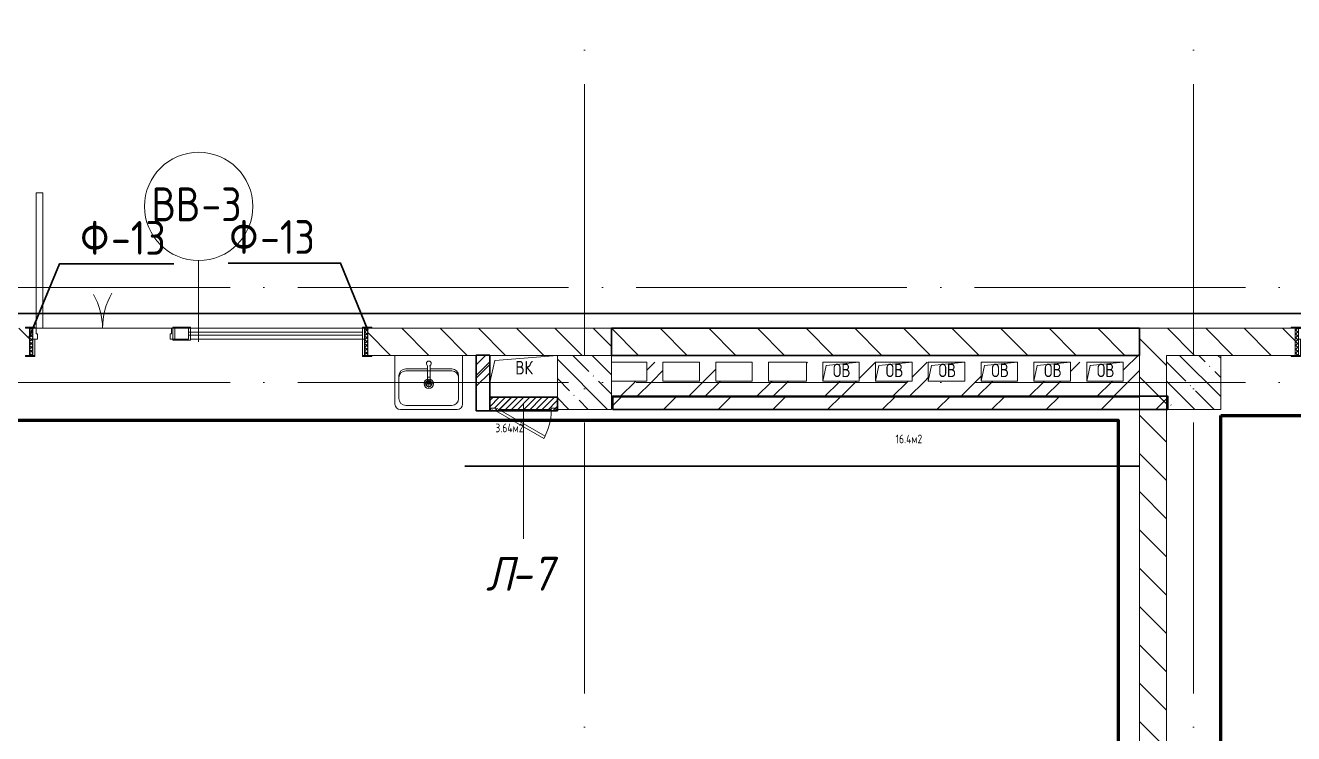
# Model space of a CAD drawing. Header units: millimetres. Extents: x -592259 to 288321, y -552984 to 293768.
# Drawn here: x 33732 to 43100, y -210861 to -205629 of the extents above; entities that cross this region are included whole.
import ezdxf

# ---------------------------------------------------------------- set-up
doc = ezdxf.new("R2010")
doc.units = ezdxf.units.MM
doc.linetypes.add('ADSK_Линия сетки', pattern=[2500, 2000, -250, 0, -250])
for name, color, linetype, lineweight in [('0) блоки', 6, 'Continuous', 30), ('0.3) ПГП 6 вып', 4, 'Continuous', 30), ('2)Фархверки', 40, 'Continuous', 30), ('4) Штукатурка', 6, 'Continuous', 30), ('4.6) Швы', 6, 'Continuous', 30), ('4.7) Штук. 6 вып.', 6, 'Continuous', 30), ('6.1) Шпаклевка 5 вып.', 160, 'Continuous', 60), ('A-DETL-GENF-OTLN', 250, 'Continuous', 5), ('A-DOOR-____-IDEN', 250, 'Continuous', 9), ('A-DOOR-____-MCUT', 250, 'Continuous', 5), ('A-DOOR-____-OTLN', 250, 'Continuous', 5), ('A-DOOR-FRAM-MCUT', 250, 'Continuous', 5), ('A-DOOR-FRAM-OTLN', 250, 'Continuous', 5), ('A-DOOR-GLAZ-MCUT', 250, 'Continuous', 5), ('A-FLOR-____-OTLN', 250, 'Continuous', 9), ('A-GENM-____-MCUT', 250, 'Continuous', 25), ('A-GENM-____-OTLN', 250, 'Continuous', 9), ('A-GLAZ-____-OTLN', 250, 'Continuous', 5), ('A-WALL-____-MCUT', 250, 'Continuous', 13), ('A-WALL-____-PATT', 250, 'Continuous', 13), ('P-SANR-FIXT-OTLN', 250, 'Continuous', 9), ('S-COLS-____-MCUT', 250, 'Continuous', 25), ('S-COLS-____-OTLN', 250, 'Continuous', 9), ('S-GRID-____-OTLN', 250, 'Continuous', 9)]:
    doc.layers.add(name, color=color, linetype=linetype, lineweight=lineweight)
doc.styles.add('GOST Common_1', font='', dxfattribs={"width": 0.9, "height": 250})
doc.styles.add('ISOCPEUR', font='isocpeur.ttf', dxfattribs={"width": 0.8, "height": 100})
doc.styles.add('ISOCPEUR_I', font='isocpeui.ttf', dxfattribs={"width": 0.9, "height": 12.5})
doc.styles.add('А3', font='ГОСТ тип А.ttf')
doc.styles.get('GOST Common_1').set_extended_font_data('GOST Common')
pattern_1 = [(135, (-3188.22, -259241.39), (-141.42136, -141.42136), [])]
pattern_2 = [(45, (-3188.22, -259241.4), (-251.4472, 251.4472), []), (45, (-3188.22, -258860.4), (-251.4472, 251.4472), [])]

# ---------------------------------------------------------------- blocks, each defined once
blk = doc.blocks.new('Раковина_АИ_3D_Рен_МГН_Santek Neo 50 - Раковина 500x400x170-V24-АР1_Маркировочный план 3 этажа')
at = {"layer": 'P-SANR-FIXT-OTLN', "lineweight": 5}
for p, q in [((-250, 25), (-250, -335)), ((250, -335), (250, 25)), ((-170, -75), (-10, -75)), ((-170, -89.7), (170, -89.7)), ((-10, -167), (-10, -50.2)), ((10, -50.2), (10, -167)), ((10, -75), (170, -75)), ((-220, -295), (-220, -125)), ((-220, -295), (-220, -139.7)), ((35, -185), (-35, -185)), ((-10, -167), (10, -167)), ((-5.9, -137), (-7, -137)), ((-7, -137), (-7, -137)), ((-5.9, -137), (5.9, -137)), ((0, -150), (0, -220)), ((7, -137), (5.9, -137)), ((7, -137), (7, -137)), ((220, -125), (220, -295)), ((220, -139.7), (220, -295)), ((170, -345), (-170, -345)), ((170, -345), (-170, -345)), ((-210, -375), (210, -375))]:
    blk.add_line(p, q, dxfattribs=at)
for centre, radius, start, end in [((-170, -125), 50, 90, 180), ((-170, -139.7), 50, 90, 180), ((0, -35), 18, 360, 180), ((0, -35), 18, 180, 250.80897), ((0, -35), 18, 289.19103, 360), ((0, -35), 18, 295.19321, 300), ((0, -35), 18, 309.99941, 315), ((0, -35), 18, 324.99969, 330), ((170, -125), 50, 0, 90), ((170, -139.7), 50, 0, 90), ((0, -185), 35, 0, 180), ((0, -185), 35, 106.67272, 180), ((0, -185), 35, 180, 0), ((0, -185), 35, 180, 360), ((0, -185), 23, 360, 180), ((0, -185), 23, 115.32987, 180), ((0, -185), 23, 180, 360), ((0, -185), 23, 180, 360), ((0, -185), 23, 360, 64.67013), ((0, -185), 35, 0, 73.32728), ((-210, -335), 40, 180, 270), ((-170, -295), 50, 180, 270), ((-170, -295), 50, 180, 270), ((170, -295), 50, 270, 0), ((170, -295), 50, 270, 0), ((210, -335), 40, 270, 0)]:
    blk.add_arc(centre, radius, start, end, dxfattribs=at)
for points in [[(-6.2, -51.9), (-6.1, -51.9), (-6, -52), (-5.9, -52)], [(5.9, -52), (6, -52), (6.1, -51.9), (6.2, -51.9)]]:
    blk.add_open_spline(points, degree=3, dxfattribs=at)
blk = doc.blocks.new('Сифон Orio для МГН - Сифон бутылочный-18345292-АР1_Маркировочный план 3 этажа')
at = {"layer": 'P-SANR-FIXT-OTLN', "lineweight": 5}
for start, end in [(90, 233.74325), (165, 233.74325), (165, 233.74325), (165, 180), (105, 135), (105, 135), (306.25675, 90), (345, 75), (345, 75), (45, 75), (345, 15), (195, 233.74325), (306.25675, 315), (306.25675, 315), (306.25675, 315)]:
    blk.add_arc((0, 0), 16, start, end, dxfattribs=at)
blk = doc.blocks.new('Дверь_СКБ_2Ст_Фрамуга2 - Н_ВВ-3_2500x2600h_Учебные помещения_Фрамуга слева-42054644-АР1_Маркировочный план 3 этажа')
at = {"layer": 'A-DOOR-____-OTLN'}
h = blk.add_hatch(dxfattribs=at)
h.set_pattern_fill('FP_12', color=256, style=0, pattern_type=2)
h.set_pattern_definition([(135, (1051.41, 164.685), (-14.1421, -14.1421), []), (225, (1051.41, 164.685), (14.1421, -14.1421), [])])
h.paths.add_polyline_path([(1237.5, -100), (1262.5, -100), (1262.5, 100), (1237.5, 100), (1237.5, 98)])
at = {"layer": 'A-DOOR-FRAM-OTLN'}
h = blk.add_hatch(dxfattribs=at)
h.set_pattern_fill('FP_13', color=256, style=0, pattern_type=2)
h.set_pattern_definition([(45, (-1071.384, 164.685), (-14.1421, 14.1421), []), (135, (-1071.384, 164.685), (-14.1421, -14.1421), [])])
h.paths.add_polyline_path([(-1212.5, -100), (-1212.5, 100), (-1237.5, 100), (-1237.5, -100)])
at = {"layer": 'A-DOOR-____-MCUT'}
for p, q in [((-1187.5, 1100), (-1187.5, 100)), ((-1137.5, 1100), (-1187.5, 1100)), ((-1137.5, 100), (-1137.5, 1100)), ((-1187.5, 100), (-1137.5, 100))]:
    blk.add_line(p, q, dxfattribs=at)
at = {"layer": 'A-DOOR-____-OTLN'}
for centre, radius, start, end in [((-1197.5, 100), 500, 360, 30), ((-177.5, 100), 520, 150, 180)]:
    blk.add_arc(centre, radius, start, end, dxfattribs=at)
at = {"layer": 'A-DOOR-FRAM-MCUT'}
for p, q in [((-1197.5, 108), (-1267.5, 108)), ((-1267.5, 108), (-1267.5, 100)), ((-1267.5, 100), (-1197.5, 100)), ((-1212.5, 100), (-1237.5, 100)), ((-1237.5, 100), (-1237.5, -100)), ((-1187.5, 100), (-1212.5, 100)), ((-1212.5, 100), (-1212.5, 20)), ((-1212.5, -100), (-1212.5, 100)), ((-1197.5, 100), (-1197.5, 108)), ((-1187.5, 60), (-1187.5, 100)), ((-187.5, 100), (-187.5, 60)), ((-162.5, 100), (-187.5, 100)), ((-177.5, 108), (-177.5, 100)), ((-107.5, 108), (-177.5, 108)), ((-177.5, 100), (-177.5, 20)), ((-62.5, 100), (-162.5, 100)), ((-162.5, 20), (-162.5, 100)), ((-162.5, 20), (-162.5, 100)), ((-117.5, 108), (-117.5, 100)), ((-47.5, 108), (-117.5, 108)), ((-107.5, 100), (-107.5, 108)), ((-62.5, 100), (-62.5, 20)), ((-47.5, 100), (-47.5, 108)), ((-47.5, 100), (-47.5, 20)), ((-47.5, 100), (1237.5, 100)), ((1292.5, 108), (1222.5, 108)), ((1222.5, 108), (1222.5, 100)), ((1222.5, 100), (1222.5, 20)), ((1222.5, 100), (1292.5, 100)), ((1237.5, 100), (1237.5, 20)), ((1262.5, 100), (1237.5, 100)), ((1237.5, 100), (1237.5, -100)), ((1262.5, -100), (1262.5, 100)), ((1292.5, 100), (1292.5, 108)), ((-1212.5, 20), (-1177.5, 20)), ((-1197.5, 20), (-1212.5, 20)), ((-1212.5, 20), (-1212.5, -100)), ((-1197.5, -100), (-1197.5, 20)), ((-1177.5, 60), (-1187.5, 60)), ((-1177.5, 20), (-1177.5, 60)), ((-187.5, 60), (-197.5, 60)), ((-197.5, 60), (-197.5, 20)), ((-197.5, 20), (-162.5, 20)), ((-177.5, 12), (-177.5, 20)), ((-107.5, 12), (-177.5, 12)), ((-62.5, 20), (-162.5, 20)), ((-117.5, 20), (-117.5, 12)), ((-117.5, 12), (-47.5, 12)), ((-107.5, 20), (-107.5, 12)), ((-47.5, 12), (-47.5, 20)), ((1237.5, 20), (-47.5, 20)), ((1237.5, 20), (1222.5, 20)), ((1222.5, 20), (1222.5, -100)), ((1237.5, -100), (1237.5, 20)), ((-1197.5, -100), (-1267.5, -100)), ((-1267.5, -100), (-1267.5, -108)), ((-1267.5, -108), (-1197.5, -108)), ((-1237.5, -100), (-1212.5, -100)), ((-1212.5, -100), (-1197.5, -100)), ((-1197.5, -108), (-1197.5, -100)), ((1222.5, -100), (1237.5, -100)), ((1292.5, -100), (1222.5, -100)), ((1222.5, -100), (1222.5, -108)), ((1222.5, -108), (1292.5, -108)), ((1237.5, -100), (1262.5, -100)), ((1292.5, -108), (1292.5, -100))]:
    blk.add_line(p, q, dxfattribs=at)
at = {"layer": 'A-DOOR-GLAZ-MCUT'}
for p, q in [((1222.5, 70), (-62.5, 70)), ((1222.5, 50), (-62.5, 50))]:
    blk.add_line(p, q, dxfattribs=at)
blk = doc.blocks.new('Дверь_СКБ_1Ст_Внутренняя - Д-8_2п_1100x2100h_Кабинет директора_ Канцелярия_ Бухгалтерия_ Кабинеты заместителей директора_ Кабинет организатора внеклассной и внешкольной-41904973-АР1_Маркировочный план 3 этажа')
at = {"layer": 'A-DOOR-____-OTLN'}
h = blk.add_hatch(dxfattribs=at)
h.set_pattern_fill('FP_3', color=256, style=0, pattern_type=2)
h.set_pattern_definition([(135, (1751.41, 164.685), (-14.14214, -14.14214), []), (225, (1751.41, 164.685), (14.14214, -14.14214), [])])
h.paths.add_polyline_path([(537.5, -100), (562.5, -100), (562.5, 100), (537.5, 100), (537.5, 95.5)])
at = {"layer": 'A-DOOR-FRAM-OTLN'}
h = blk.add_hatch(dxfattribs=at)
h.set_pattern_fill('FP_4', color=256, style=0, pattern_type=2)
h.set_pattern_definition([(45, (-371.384, 164.685), (-14.1421, 14.1421), []), (135, (-371.384, 164.685), (-14.1421, -14.1421), [])])
h.paths.add_polyline_path([(-537.5, -100), (-512.5, -100), (-512.5, 100), (-537.5, 100)])
at = {"layer": 'A-DOOR-____-MCUT'}
for p, q in [((-487.5, 1100), (-487.5, 100)), ((-447.5, 1100), (-487.5, 1100)), ((-447.5, 100), (-447.5, 1100)), ((-487.5, 100), (-447.5, 100))]:
    blk.add_line(p, q, dxfattribs=at)
at = {"layer": 'A-DOOR-____-OTLN'}
blk.add_arc((-487.5, 100), 1000, 360, 90, dxfattribs=at)
at = {"layer": 'A-DOOR-FRAM-MCUT'}
for p, q in [((-497.5, 108), (-567.5, 108)), ((-567.5, 108), (-567.5, 100)), ((-567.5, 100), (-497.5, 100)), ((-512.5, 100), (-537.5, 100)), ((-537.5, 100), (-537.5, -100)), ((-487.5, 100), (-512.5, 100)), ((-512.5, 100), (-512.5, 20)), ((-512.5, -100), (-512.5, 100)), ((-497.5, 100), (-512.5, 100)), ((-512.5, 100), (-512.5, 99)), ((-512.5, 99), (-497.5, 99)), ((-497.5, 100), (-497.5, 108)), ((-497.5, 99), (-497.5, 100)), ((-487.5, 60), (-487.5, 100)), ((512.5, 100), (512.5, 60)), ((537.5, 100), (512.5, 100)), ((592.5, 108), (522.5, 108)), ((522.5, 108), (522.5, 100)), ((537.5, 100), (522.5, 100)), ((522.5, 100), (522.5, 99)), ((522.5, 100), (592.5, 100)), ((522.5, 99), (537.5, 99)), ((537.5, 20), (537.5, 100)), ((562.5, 100), (537.5, 100)), ((537.5, 100), (537.5, -100)), ((537.5, 99), (537.5, 100)), ((562.5, -100), (562.5, 100)), ((592.5, 100), (592.5, 108)), ((-512.5, 20), (-477.5, 20)), ((-497.5, 20), (-512.5, 20)), ((-512.5, 20), (-512.5, -100)), ((-497.5, -100), (-497.5, 20)), ((-477.5, 60), (-487.5, 60)), ((-477.5, 20), (-477.5, 60)), ((512.5, 60), (502.5, 60)), ((502.5, 60), (502.5, 20)), ((502.5, 20), (537.5, 20)), ((537.5, 20), (522.5, 20)), ((522.5, 20), (522.5, -100)), ((537.5, -100), (537.5, 20)), ((-497.5, -100), (-567.5, -100)), ((-567.5, -100), (-567.5, -108)), ((-567.5, -108), (-497.5, -108)), ((-537.5, -100), (-512.5, -100)), ((-512.5, -100), (-497.5, -100)), ((-497.5, -108), (-497.5, -100)), ((522.5, -100), (537.5, -100)), ((592.5, -100), (522.5, -100)), ((522.5, -100), (522.5, -108)), ((522.5, -108), (592.5, -108)), ((537.5, -100), (562.5, -100)), ((592.5, -108), (592.5, -100))]:
    blk.add_line(p, q, dxfattribs=at)
blk = doc.blocks.new('_Wn_-As_OpeningMEP_floor__Rectangular - _Wn_-As_OpeningMEP_floor__Rectangular-32466847-АР1_Маркировочный план 3 этажа')
at = {"layer": 'A-DETL-GENF-OTLN', "lineweight": 5}
for p, q in [((-250, -50), (-212.2, 112.2)), ((-212.2, 112.2), (250, 150))]:
    blk.add_line(p, q, dxfattribs=at)
blk = doc.blocks.new('_Wn_-As_OpeningMEP_floor__Rectangular - _Wn_-As_OpeningMEP_floor__Rectangular-32466859-АР1_Маркировочный план 3 этажа')
at = {"layer": 'A-DETL-GENF-OTLN', "lineweight": 5}
for p, q in [((-135, -20), (-110.5, 95.5)), ((-110.5, 95.5), (135, 120))]:
    blk.add_line(p, q, dxfattribs=at)
blk = doc.blocks.new('BSC_Колонна _Прямоугольная - 400x400-V56-АР1_Маркировочный план 3 этажа')
at = {"layer": 'S-COLS-____-OTLN', "lineweight": 5}
h = blk.add_hatch(dxfattribs=at)
h.set_pattern_fill('FP_30', color=256, style=0, pattern_type=2)
h.set_pattern_definition([(135, (-41049.98, -50975), (-142.5619, -142.5619), []), (135, (-40907.42, -50975), (-142.5619, -142.5619), [252.016, -50.403, 3.353, -47.05])])
h.paths.add_polyline_path([(62.5, -200), (200, -200), (200, 200), (-200, 200), (-200, -200)])
at = {"layer": 'S-COLS-____-MCUT', "lineweight": 5}
for p, q in [((200, 200), (-200, 200)), ((-200, 200), (-200, -200)), ((200, -200), (200, 200)), ((-200, -200), (200, -200))]:
    blk.add_line(p, q, dxfattribs=at)
blk = doc.blocks.new('BSC_Колонна _Прямоугольная - 400x400-V57-АР1_Маркировочный план 3 этажа')
at = {"layer": 'S-COLS-____-OTLN', "lineweight": 5}
h = blk.add_hatch(dxfattribs=at)
h.set_pattern_fill('FP_31', color=256, style=0, pattern_type=2)
h.set_pattern_definition([(135, (-45549.98, -50975), (-142.5619, -142.5619), []), (135, (-45407.42, -50975), (-142.5619, -142.5619), [252.016, -50.403, 3.353, -47.05])])
h.paths.add_polyline_path([(-200, -200), (200, -200), (200, 200), (-200, 200), (-200, -200)])
at = {"layer": 'S-COLS-____-MCUT', "lineweight": 5}
for p, q in [((200, 200), (-200, 200)), ((-200, 200), (-200, -200)), ((200, -200), (200, 200)), ((-200, -200), (200, -200))]:
    blk.add_line(p, q, dxfattribs=at)
blk = doc.blocks.new('АР_Люк - ЛРС_ВК_500х400_наружный_NCS S 1000-N-V84-АР1_Маркировочный план 3 этажа')
at = {"layer": 'A-DOOR-____-OTLN'}
h = blk.add_hatch(dxfattribs=at)
h.set_pattern_fill('FP_54', color=256, style=0, pattern_type=2)
h.set_pattern_definition([(45, (125, 0), (-22.6274, 22.6274), [])])
h.paths.add_polyline_path([(339.4, 43), (365, 43), (365, 30), (330, 30), (330, 41.1)])
h.paths.add_polyline_path([(249.4, 50), (-80, 50), (-80, 30), (-115, 30), (-115, 50), (-125, 50), (-124.1, -50), (375, -49.4), (374.4, 50), (365, 50), (365, 48.1), (339.4, 43), (330, 43), (330, 50), (320, 32.7), (290, 50)])
at = {"layer": 'A-DETL-GENF-OTLN', "lineweight": 5}
for p, q in [((375, 50), (-125, 50)), ((-125, 50), (-125, -50)), ((375, -50), (375, 50)), ((-125, -50), (375, -50))]:
    blk.add_line(p, q, dxfattribs=at)
at = {"layer": 'A-DOOR-____-MCUT', "lineweight": 5}
for p, q in [((-25.1, 255), (-35.1, 237.7)), ((-35.1, 237.7), (320, 32.7)), ((330, 50), (-25.1, 255)), ((-80, 50), (-115, 50)), ((-115, 50), (-115, 30)), ((-115, 30), (-80, 30)), ((-80, 30), (-80, 50)), ((320, 32.7), (330, 50)), ((365, 50), (330, 50)), ((330, 50), (330, 30)), ((330, 30), (365, 30)), ((365, 30), (365, 50))]:
    blk.add_line(p, q, dxfattribs=at)
blk.add_arc((330, 50), 410, 150, 180, dxfattribs=at)
at = {"layer": 'A-DOOR-____-OTLN'}
blk.add_line((330, 50), (-25.1, 255), dxfattribs=at)
blk = doc.blocks.new('ASML_АР_Отделка Люка - ВО Отделка люков_Грунтовка 0_Шпатлевка 0_Окраска 0_0-42722003-АР1_Маркировочный план 3 этажа')
at = {"layer": 'A-GENM-____-MCUT', "lineweight": 5}
for p, q in [((-240, 3), (-250, 3)), ((-250, 3), (-250, 0)), ((177.1, 3), (-205, 3)), ((205, 3), (201, 3)), ((250, 3), (240, 3)), ((250, 0), (250, 3)), ((-250, 0), (-240, 0)), ((-205, 0), (182.3, 0)), ((199.2, 0), (205, 0)), ((240, 0), (250, 0))]:
    blk.add_line(p, q, dxfattribs=at)
blk = doc.blocks.new('ADSK_Марка_Дверь - Типоразмер_ADSK_Марка-30565456-АР1_Маркировочный план 3 этажа')
at = {"layer": 'A-DOOR-____-IDEN'}
blk.add_circle((0, 0), 4, dxfattribs=at)

msp = doc.modelspace()

# ---------------------------------------------------------------- hatches: boundary and pattern name
at = {"layer": '0) блоки'}
h = msp.add_hatch(dxfattribs=at)
h.set_pattern_fill('ANSI31', color=256, scale=80, angle=90)
h.set_pattern_definition([(135, (38061.75, -207866.4), (-179.605, -179.605), [])])
h.paths.add_polyline_path([(41961.7763, -208066.3886), (38061.7544, -208066.3886), (38061.7544, -207866.3886), (41961.7763, -207866.3886)])
at = {"layer": '0.3) ПГП 6 вып'}
h = msp.add_hatch(dxfattribs=at)
h.set_pattern_fill('ANSI31', color=4, scale=90)
h.paths.add_polyline_path([(37061.7763, -208475.3892), (37161.7763, -208475.3892), (37161.7763, -208065.4722), (37061.7763, -208065.4722)])
h = msp.add_hatch(dxfattribs=at)
h.set_pattern_fill('ANSI31', color=4, scale=90)
h.paths.add_polyline_path([(37161.7763, -208475.3892), (37661.7983, -208475.3892), (37661.7983, -208375.3892), (37161.7763, -208375.3892)])
h = msp.add_hatch(dxfattribs=at)
h.set_pattern_fill('ANSI31', color=4, scale=90)
h.paths.add_polyline_path([(38070.4318, -208467.3941), (42170.4318, -208467.3941), (42170.4318, -208367.3941), (38070.4318, -208367.3941)])
at = {"layer": 'A-WALL-____-PATT', "lineweight": 15, "true_color": 0x000000}
h = msp.add_hatch(dxfattribs=at)
h.set_pattern_fill('FP_1', color=18, style=0, pattern_type=2)
h.set_pattern_definition(pattern_1)
h.paths.add_polyline_path([(36770.7821, -208066.3892), (38061.7544, -208066.3886), (38061.7544, -207866.3892), (36261.7544, -207866.3892), (36261.7544, -208066.3892), (36626.6022, -208066.3892)])
h.paths.add_polyline_path([(33310.4662, -208066.3892), (33761.7544, -208066.3892), (33761.7544, -207866.3892), (32761.7544, -207866.3892), (32761.7574, -208066.3886), (33161.7544, -208066.3886)])
h = msp.add_hatch(dxfattribs=at)
h.set_pattern_fill('FP_2', color=18, style=0, pattern_type=2)
h.set_pattern_definition(pattern_2)
h.paths.add_polyline_path([(41961.7763, -208256.3886), (41961.7763, -207866.3886), (41841.7763, -207866.3886), (41841.7763, -208256.3886), (41861.7763, -208256.3886)])
h = msp.add_hatch(dxfattribs=at)
h.set_pattern_fill('FP_1', color=18, style=0, pattern_type=2)
h.set_pattern_definition(pattern_1)
h.paths.add_polyline_path([(46161.7257, -208066.3892), (46161.7763, -208066.3886), (47062.3763, -208066.3886), (47061.7544, -207866.3892), (44211.7763, -207866.3892), (44211.7763, -208066.3892), (46061.7763, -208066.3892)])
h.paths.add_polyline_path([(41961.7763, -208066.3892), (43111.7763, -208066.3886), (43111.7763, -207866.3892), (41961.7763, -207866.3892)])
h = msp.add_hatch(dxfattribs=at)
h.set_pattern_fill('FP_9', color=18, style=0, pattern_type=2)
h.set_pattern_definition([(45, (-3188.22, -259241.4), (-224.5064, 224.5064), []), (45, (-3108.85, -259241.4), (0, 449.0128), []), (45, (-3267.6, -259241.4), (0, 449.0128), [])])
h.paths.add_polyline_path([(37062.0636, -208475.3892), (37161.1734, -208475.3892), (37161.7188, -208066.3892), (37061.7763, -208067.4069), (37061.7763, -208475.3892)])
h = msp.add_hatch(dxfattribs=at)
h.set_pattern_fill('FP_1', color=18, style=0, pattern_type=2)
h.set_pattern_definition(pattern_1)
h.paths.add_polyline_path([(42161.7763, -215716.3886), (42161.7544, -208066.3892), (41961.7763, -208066.3892), (41961.7763, -215716.3886), (42095.1024, -215716.3886)])
h = msp.add_hatch(dxfattribs=at)
h.set_pattern_fill('FP_2', color=18, style=0, pattern_type=2)
h.set_pattern_definition(pattern_2)
h.paths.add_polyline_path([(38441.7763, -208256.3886), (38441.7763, -208116.3886), (38321.7763, -208116.3886), (38321.7763, -208256.3886)])
h = msp.add_hatch(dxfattribs=at)
h.set_pattern_fill('FP_2', color=18, style=0, pattern_type=2)
h.set_pattern_definition(pattern_2)
h.paths.add_polyline_path([(38799.7763, -208256.3886), (38831.7763, -208256.3886), (38831.7763, -208116.3886), (38711.7763, -208116.3886), (38711.7763, -208256.3886)])
h = msp.add_hatch(dxfattribs=at)
h.set_pattern_fill('FP_2', color=18, style=0, pattern_type=2)
h.set_pattern_definition(pattern_2)
h.paths.add_polyline_path([(39621.8153, -208256.3886), (39621.7763, -208116.3886), (39501.8153, -208116.3886), (39501.8153, -208256.3886), (39621.7763, -208256.3886)])
h = msp.add_hatch(dxfattribs=at)
h.set_pattern_fill('FP_2', color=18, style=0, pattern_type=2)
h.set_pattern_definition(pattern_2)
h.paths.add_polyline_path([(40011.7762, -208256.3886), (40011.7763, -208116.3886), (39891.7763, -208116.3886), (39891.7763, -208256.3886)])
h = msp.add_hatch(dxfattribs=at)
h.set_pattern_fill('FP_2', color=18, style=0, pattern_type=2)
h.set_pattern_definition(pattern_2)
h.paths.add_polyline_path([(40281.7763, -208256.3886), (40401.7763, -208256.3886), (40401.7763, -208116.3886), (40281.7763, -208116.3886), (40281.7763, -208247.1578)])
h = msp.add_hatch(dxfattribs=at)
h.set_pattern_fill('FP_2', color=18, style=0, pattern_type=2)
h.set_pattern_definition(pattern_2)
h.paths.add_polyline_path([(40791.7763, -208256.3886), (40791.7763, -208116.3886), (40671.7763, -208116.3886), (40671.7763, -208256.3886)])
h = msp.add_hatch(dxfattribs=at)
h.set_pattern_fill('FP_2', color=18, style=0, pattern_type=2)
h.set_pattern_definition(pattern_2)
h.paths.add_polyline_path([(41451.7763, -208256.3886), (41571.7763, -208256.3886), (41571.7763, -208116.3886), (41451.7763, -208116.3886), (41451.7763, -208227.4997)])
h = msp.add_hatch(dxfattribs=at)
h.set_pattern_fill('FP_2', color=18, style=0, pattern_type=2)
h.set_pattern_definition(pattern_2)
h.paths.add_polyline_path([(40038.6784, -208376.3886), (41961.7763, -208376.3886), (41961.7763, -208256.3892), (38061.7544, -208256.3892), (38061.7544, -208376.3886), (39920.6349, -208376.3886)])

# ---------------------------------------------------------------- linework, layer by layer
at = {"layer": '0) блоки'}
msp.add_lwpolyline([(41961.7763, -208066.3886), (38061.7544, -208066.3886), (38061.7544, -207866.3886), (41961.7763, -207866.3886)], close=True, dxfattribs=at)
at = {"layer": '0.3) ПГП 6 вып'}
for points in [[(37061.7763, -208475.3892), (37161.7763, -208475.3892), (37161.7763, -208065.4722), (37061.7763, -208065.4722)], [(37161.7763, -208475.3892), (37661.7983, -208475.3892), (37661.7983, -208375.3892), (37161.7763, -208375.3892)], [(38070.4318, -208467.3941), (42170.4318, -208467.3941), (42170.4318, -208367.3941), (38070.4318, -208367.3941)]]:
    msp.add_lwpolyline(points, close=True, dxfattribs=at)
at = {"layer": '2)Фархверки'}
for points in [[(33759.8471, -207931.5718), (33983.498, -207391.5638), (34129.1312, -207391.5638), (34829.1312, -207391.5638)], [(36261.6167, -207879.56), (36060.6381, -207384.7701), (35930.6085, -207384.7701), (35230.6085, -207384.7701)]]:
    msp.add_lwpolyline(points, dxfattribs=at)
at = {"layer": '4) Штукатурка'}
msp.add_line((29649.1241, -207758.4176), (50060.3055, -207758.4176), dxfattribs=at)
at = {"layer": '4.6) Швы'}
for points in [[(33861.7544, -207758.4176), (35105.5589, -207758.4176)], [(37521.0201, -207758.4176), (38764.8246, -207758.4176)], [(41583.0545, -207758.4176), (42826.8589, -207758.4176)]]:
    msp.add_lwpolyline(points, dxfattribs=at)
at = {"layer": '4.7) Штук. 6 вып.'}
msp.add_lwpolyline([(36977.7347, -208885.7468), (41961.7763, -208885.7468)], dxfattribs=at)
at = {"layer": '6.1) Шпаклевка 5 вып.'}
for points in [[(42561.7544, -208511.0427), (51226.0096, -208511.0427), (51226.0096, -215516.3886), (42561.7544, -215516.3886)], [(33167.2025, -215597.9895), (41807.1457, -215597.9895), (41807.1457, -208548.6865), (33167.2025, -208548.6865)]]:
    msp.add_lwpolyline(points, close=True, dxfattribs=at)
at = {"layer": 'A-DOOR-____-IDEN', "color": 18, "true_color": 0x000000}
for p, q in [((35011.7544, -207966.3892), (35011.7544, -207366.3892)), ((37411.1734, -208425.3892), (37411.1734, -209420.8657))]:
    msp.add_line(p, q, dxfattribs=at)
at = {"layer": 'A-FLOR-____-OTLN', "color": 18, "lineweight": 5, "true_color": 0x000000}
for p, q in [((34811.7544, -207866.3892), (33861.7544, -207866.3892)), ((36221.7544, -207866.3892), (34836.7544, -207866.3892)), ((37661.7544, -208266.3886), (37161.7763, -208266.3886))]:
    msp.add_line(p, q, dxfattribs=at)
at = {"layer": 'A-WALL-____-MCUT', "color": 18, "lineweight": 15, "true_color": 0x000000}
for p, q in [((38061.7544, -207866.3892), (36291.7544, -207866.3892)), ((41961.7763, -207866.3886), (38061.7544, -207866.3886)), ((38061.7544, -207866.3886), (38061.7544, -208066.3886)), ((41961.7763, -215716.3886), (41961.7763, -207866.3886)), ((43081.7763, -207866.3892), (41961.7763, -207866.3892)), ((36291.7544, -208066.3892), (37661.7544, -208066.3892)), ((37061.7763, -208066.3892), (37061.7763, -208475.3892)), ((37161.7763, -208375.3892), (37161.7763, -208066.3892)), ((42561.7544, -208066.3892), (43081.7763, -208066.3892)), ((38061.7544, -208116.3886), (38321.7763, -208116.3886)), ((38321.7763, -208116.3886), (38321.7763, -208256.3886)), ((38441.7763, -208116.3886), (38711.7763, -208116.3886)), ((38441.7763, -208256.3886), (38441.7763, -208116.3886)), ((38711.7763, -208116.3886), (38711.7763, -208256.3886)), ((38831.7763, -208116.3886), (39101.7763, -208116.3886)), ((38831.7763, -208256.3886), (38831.7763, -208116.3886)), ((39101.7763, -208116.3886), (39101.7763, -208256.3886)), ((39221.7763, -208116.3886), (39501.8153, -208116.3886)), ((39221.7763, -208256.3886), (39221.7763, -208116.3886)), ((39501.8153, -208116.3886), (39501.8153, -208256.3886)), ((39621.8153, -208256.3886), (39621.8153, -208116.3886)), ((39621.8153, -208116.3886), (39891.7763, -208116.3886)), ((39891.7763, -208116.3886), (39891.7763, -208256.3886)), ((40011.7763, -208256.3886), (40011.7763, -208116.3886)), ((40011.7763, -208116.3886), (40281.7763, -208116.3886)), ((40281.7763, -208116.3886), (40281.7763, -208256.3886)), ((40401.7763, -208256.3886), (40401.7763, -208116.3886)), ((40401.7763, -208116.3886), (40671.7763, -208116.3886)), ((40671.7763, -208116.3886), (40671.7763, -208256.3886)), ((40791.7763, -208256.3886), (40791.7763, -208116.3886)), ((40791.7763, -208116.3886), (41061.7763, -208116.3886)), ((41061.7763, -208116.3886), (41061.7763, -208256.3886)), ((41181.7763, -208256.3886), (41181.7763, -208116.3886)), ((41181.7763, -208116.3886), (41451.7763, -208116.3886)), ((41451.7763, -208116.3886), (41451.7763, -208256.3886)), ((41571.7763, -208256.3886), (41571.7763, -208116.3886)), ((41571.7763, -208116.3886), (41841.7763, -208116.3886)), ((41841.7763, -208116.3886), (41841.7763, -208256.3886)), ((38321.7763, -208256.3886), (38061.7544, -208256.3886)), ((38711.7763, -208256.3886), (38441.7763, -208256.3886)), ((39101.7763, -208256.3886), (38831.7763, -208256.3886)), ((39501.8153, -208256.3886), (39221.7763, -208256.3886)), ((39891.7763, -208256.3886), (39621.8153, -208256.3886)), ((40281.7763, -208256.3886), (40011.7763, -208256.3886)), ((40671.7763, -208256.3886), (40401.7763, -208256.3886)), ((41061.7763, -208256.3886), (40791.7763, -208256.3886)), ((41451.7763, -208256.3886), (41181.7763, -208256.3886)), ((41841.7763, -208256.3886), (41571.7763, -208256.3886)), ((37661.7544, -208375.3892), (37161.7763, -208375.3892)), ((38061.7544, -208376.3886), (41961.7763, -208376.3886)), ((37061.7763, -208475.3892), (37171.1734, -208475.3892)), ((37246.1734, -208475.3892), (37616.1734, -208475.3892)), ((37651.1734, -208475.3892), (37661.7544, -208475.3892)), ((37661.7544, -208475.3892), (37661.7544, -208466.3886)), ((42161.7763, -215716.3886), (42161.7763, -208466.3886))]:
    msp.add_line(p, q, dxfattribs=at)
at = {"layer": 'S-GRID-____-OTLN', "color": 18, "linetype": 'ADSK_Линия сетки', "true_color": 0x000000}
for p, q in [((37861.7763, -220563.733), (37861.7763, -199653.1503)), ((42361.7763, -220563.733), (42361.7763, -199653.1503)), ((-6757.7749, -207566.3886), (70471.963, -207566.3886)), ((-6757.7749, -208266.3886), (70471.963, -208266.3886))]:
    msp.add_line(p, q, dxfattribs=at)

# ---------------------------------------------------------------- block references
at = {"layer": 'A-DOOR-____-IDEN', "color": 18, "true_color": 0x000000, "xscale": 99.99999999999993, "yscale": 99.99999999999993, "zscale": 99.99999999999993}
msp.add_blockref('ADSK_Марка_Дверь - Типоразмер_ADSK_Марка-30565456-АР1_Маркировочный план 3 этажа', (35011.7544, -206966.3892), dxfattribs=at)
at = {"layer": 'A-DOOR-____-OTLN', "color": 18, "true_color": 0x000000}
for name, p in [('Дверь_СКБ_2Ст_Фрамуга2 - Н_ВВ-3_2500x2600h_Учебные помещения_Фрамуга слева-42054644-АР1_Маркировочный план 3 этажа', (34999.2544, -207966.3892)), ('Дверь_СКБ_1Ст_Внутренняя - Д-8_2п_1100x2100h_Кабинет директора_ Канцелярия_ Бухгалтерия_ Кабинеты заместителей директора_ Кабинет организатора внеклассной и внешкольной-41904973-АР1_Маркировочный план 3 этажа', (43649.2763, -207966.3892))]:
    msp.add_blockref(name, p, dxfattribs=at)
at = {"layer": 'A-DOOR-____-OTLN', "color": 18, "true_color": 0x000000, "rotation": 180}
msp.add_blockref('АР_Люк - ЛРС_ВК_500х400_наружный_NCS S 1000-N-V84-АР1_Маркировочный план 3 этажа', (37536.1734, -208425.3892), dxfattribs=at)
at = {"layer": 'A-GENM-____-OTLN', "color": 18, "lineweight": 5, "true_color": 0x000000, "rotation": 180}
msp.add_blockref('ASML_АР_Отделка Люка - ВО Отделка люков_Грунтовка 0_Шпатлевка 0_Окраска 0_0-42722003-АР1_Маркировочный план 3 этажа', (37411.1734, -208465.3892), dxfattribs=at)
at = {"layer": 'A-GLAZ-____-OTLN', "color": 18, "true_color": 0x000000}
for name, p in [('_Wn_-As_OpeningMEP_floor__Rectangular - _Wn_-As_OpeningMEP_floor__Rectangular-32466847-АР1_Маркировочный план 3 этажа', (37411.7763, -208216.3886)), ('_Wn_-As_OpeningMEP_floor__Rectangular - _Wn_-As_OpeningMEP_floor__Rectangular-32466859-АР1_Маркировочный план 3 этажа', (39756.7763, -208236.3889)), ('_Wn_-As_OpeningMEP_floor__Rectangular - _Wn_-As_OpeningMEP_floor__Rectangular-32466859-АР1_Маркировочный план 3 этажа', (40146.7763, -208236.3889)), ('_Wn_-As_OpeningMEP_floor__Rectangular - _Wn_-As_OpeningMEP_floor__Rectangular-32466859-АР1_Маркировочный план 3 этажа', (40536.7763, -208236.3889)), ('_Wn_-As_OpeningMEP_floor__Rectangular - _Wn_-As_OpeningMEP_floor__Rectangular-32466859-АР1_Маркировочный план 3 этажа', (40926.7763, -208236.3889)), ('_Wn_-As_OpeningMEP_floor__Rectangular - _Wn_-As_OpeningMEP_floor__Rectangular-32466859-АР1_Маркировочный план 3 этажа', (41316.7763, -208236.3889)), ('_Wn_-As_OpeningMEP_floor__Rectangular - _Wn_-As_OpeningMEP_floor__Rectangular-32466859-АР1_Маркировочный план 3 этажа', (41706.7763, -208236.3889))]:
    msp.add_blockref(name, p, dxfattribs=at)
at = {"layer": 'P-SANR-FIXT-OTLN', "color": 18, "lineweight": 5, "true_color": 0x000000}
for name, p in [('Раковина_АИ_3D_Рен_МГН_Santek Neo 50 - Раковина 500x400x170-V24-АР1_Маркировочный план 3 этажа', (36711.7763, -208091.3778)), ('Сифон Orio для МГН - Сифон бутылочный-18345292-АР1_Маркировочный план 3 этажа', (36711.7763, -208284.3892))]:
    msp.add_blockref(name, p, dxfattribs=at)
at = {"layer": 'S-COLS-____-OTLN', "color": 18, "lineweight": 5, "true_color": 0x000000}
for name, p in [('BSC_Колонна _Прямоугольная - 400x400-V56-АР1_Маркировочный план 3 этажа', (37861.7544, -208266.3886)), ('BSC_Колонна _Прямоугольная - 400x400-V57-АР1_Маркировочный план 3 этажа', (42361.7544, -208266.3886))]:
    msp.add_blockref(name, p, dxfattribs=at)

# ---------------------------------------------------------------- texts
at = {"layer": '0.3) ПГП 6 вып', "char_height": 63.81659, "attachment_point": 1, "style": 'А3'}
for s, insert in [('3.64м2', (37203.5444, -208570.9963)), ('16.4м2', (40159.8014, -208652.1706))]:
    msp.add_mtext_dynamic_manual_height_columns(s, width=1367.025343, gutter_width=319.083, heights=[0], dxfattribs=dict(at, insert=insert))
at = {"layer": '2)Фархверки', "attachment_point": 1}
for s, insert, char_height, width, style in [('\\fGOST Common|b0|i0|c204|p34|;\\W.9;Ф', (34138.2003, -207073.7262), 250, 274.177125, 'GOST Common_1'), ('-13', (34364.4191, -207073.7262), 250, 526.708687, 'GOST Common_1'), ('\\fGOST Common|b0|i0|c204|p34|;\\W.9;Ф', (35239.6776, -207066.9325), 250, 274.177125, 'GOST Common_1'), ('-13', (35465.8964, -207066.9325), 250, 526.708687, 'GOST Common_1'), ('ВК', (37351.7974, -208107.4331), 100, 160.3375, 'ISOCPEUR'), ('ОВ', (39696.7974, -208127.4334), 100, 160.3375, 'ISOCPEUR'), ('ОВ', (40086.7974, -208127.4334), 100, 160.3375, 'ISOCPEUR'), ('ОВ', (40476.7974, -208127.4334), 100, 160.3375, 'ISOCPEUR'), ('ОВ', (40866.7974, -208127.4334), 100, 160.3375, 'ISOCPEUR'), ('ОВ', (41256.7974, -208127.4334), 100, 160.3375, 'ISOCPEUR'), ('ОВ', (41646.7974, -208127.4334), 100, 160.3375, 'ISOCPEUR')]:
    msp.add_mtext(s, dxfattribs=dict(at, insert=insert, char_height=char_height, width=width, style=style))
at = {"layer": 'A-DOOR-____-IDEN', "color": 18, "true_color": 0x000000, "char_height": 250, "attachment_point": 1}
for s, insert, width, style in [('ВВ', (34662.997, -206825.9386), 447.341625, 'GOST Common_1'), ('-3', (35032.0908, -206825.9386), 389.620125, 'GOST Common_1'), ('\\fISOCPEUR|b0|i1|c204|p34|;\\W.9;Л', (37134.3927, -209554.5115), 223.670812, 'ISOCPEUR_I'), ('-7', (37318.9396, -209554.5115), 404.0505, 'ISOCPEUR_I')]:
    msp.add_mtext(s, dxfattribs=dict(at, insert=insert, width=width, style=style))

doc.saveas('drawing.dxf')
